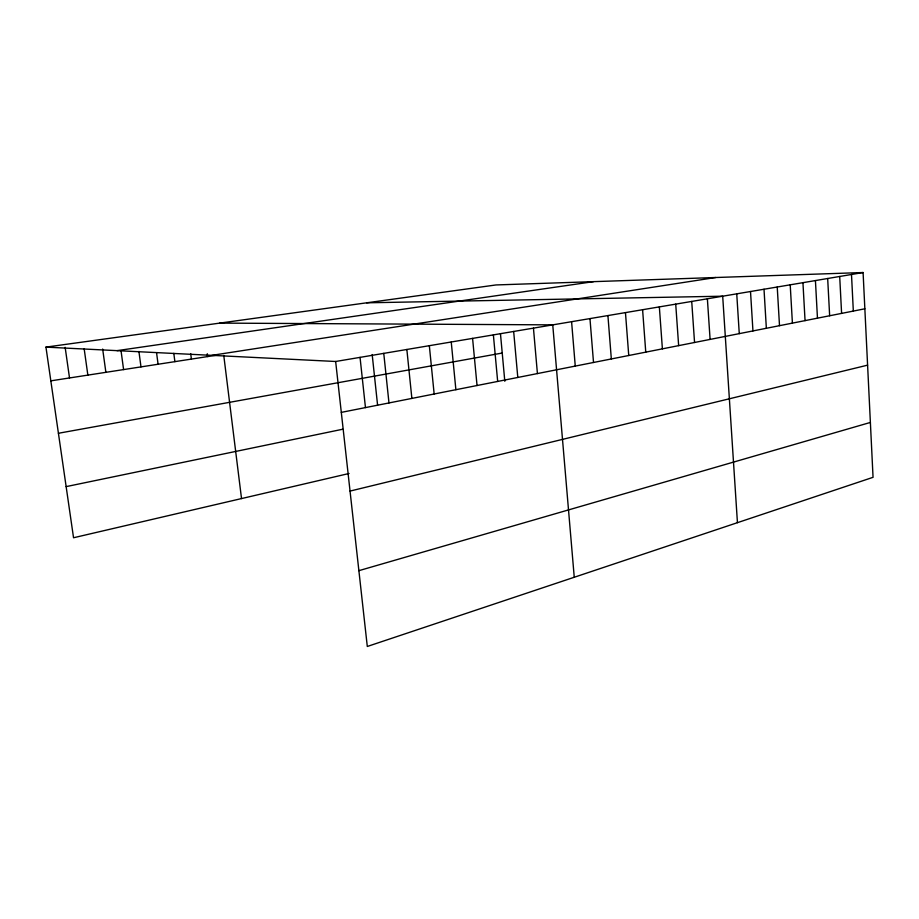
<?xml version="1.0" encoding="UTF-8"?>
<svg xmlns="http://www.w3.org/2000/svg" width="919" height="919" viewBox="0 0 919 919"><rect width="100%" height="100%" fill="white"/><g stroke="black" fill="none" stroke-linecap="round" stroke-linejoin="round"><path stroke-width="1.38" d="M358.881 570.665L870.385 422.441M350.047 491.079L867.593 365.153M349.059 473.492L73.543 537.753L45.95 347.118L496.007 284.947L863.09 272.529L873.05 477.317L367.301 646.471L335.653 361.489L45.95 347.118M66.145 486.622L342.741 429.23M341.305 412.378L864.848 308.795M58.425 433.274L502.222 353.034M335.653 361.489L863.09 272.529M211.875 355.343L715.683 277.515M50.832 380.845L216.953 355.136M117.035 350.644L593.479 281.651M366.67 302.81L722.69 296.205L737.44 522.67M219.756 323.109L552.744 324.866L574.249 577.258M65.146 347.313L69.511 377.95M84.18 348.875L87.856 375.113M102.664 349.048L105.88 372.321M121.09 351.173L123.594 369.587M138.918 351.449L140.986 366.888M156.609 353.103L158.079 364.246M173.806 353.356L174.886 361.649M190.692 353.608L191.393 359.088M207.28 353.735L207.637 356.572M223.765 355.446L241.525 498.58M360.041 357.376L365.463 407.588M372.184 354.539L377.583 405.141M383.763 353.367L388.978 402.947M406.853 349.473L411.873 398.409M429.334 345.682L434.159 393.998M451.24 341.994L455.881 389.702M472.584 338.387L477.041 385.521M493.377 334.884L497.673 381.442M500.464 333.723L504.807 381.282M513.664 331.46L517.799 377.456M533.445 328.129L537.42 373.573M571.584 321.696L575.26 366.084M589.964 318.594L593.513 362.477M607.918 315.562L611.33 358.95M625.46 312.609L628.745 355.504M642.599 309.714L645.758 352.138M659.348 306.889L662.392 348.852M675.718 304.132L678.647 345.636M691.72 301.432L694.546 342.488M707.377 298.79L710.1 339.41M736.739 293.839L739.267 333.643M764.011 289.244L766.354 328.278M750.513 291.518L752.948 330.932M777.233 287.004L779.507 325.682M790.214 284.821L792.408 323.132M802.942 282.673L805.055 320.628M815.429 280.571L817.462 318.169M827.674 278.503L829.65 315.768M839.702 276.47L841.597 313.402M851.499 274.482L853.326 311.082"/></g></svg>
